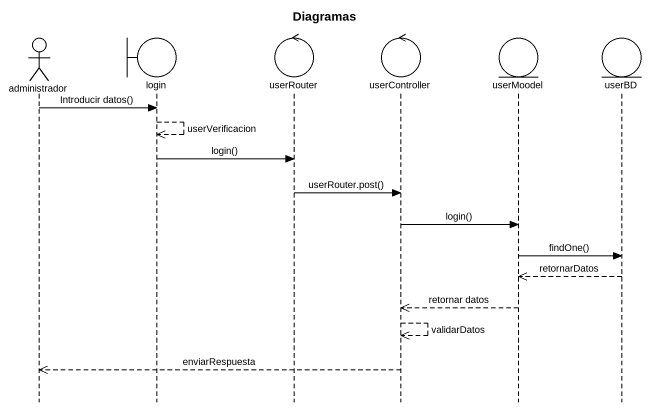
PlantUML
@startuml
title Diagramas
hide footbox
actor administrador
boundary login
control userRouter
control userController
entity userMoodel
entity userBD

administrador -> login : Introducir datos()
login -->> login : userVerificacion
login -> userRouter : login()
userRouter -> userController : userRouter.post()
userController -> userMoodel : login()
userMoodel -> userBD : findOne()
userBD -->> userMoodel : retornarDatos
userMoodel -->> userController : retornar datos
userController -->> userController : validarDatos
userController -->> administrador : enviarRespuesta
@enduml
